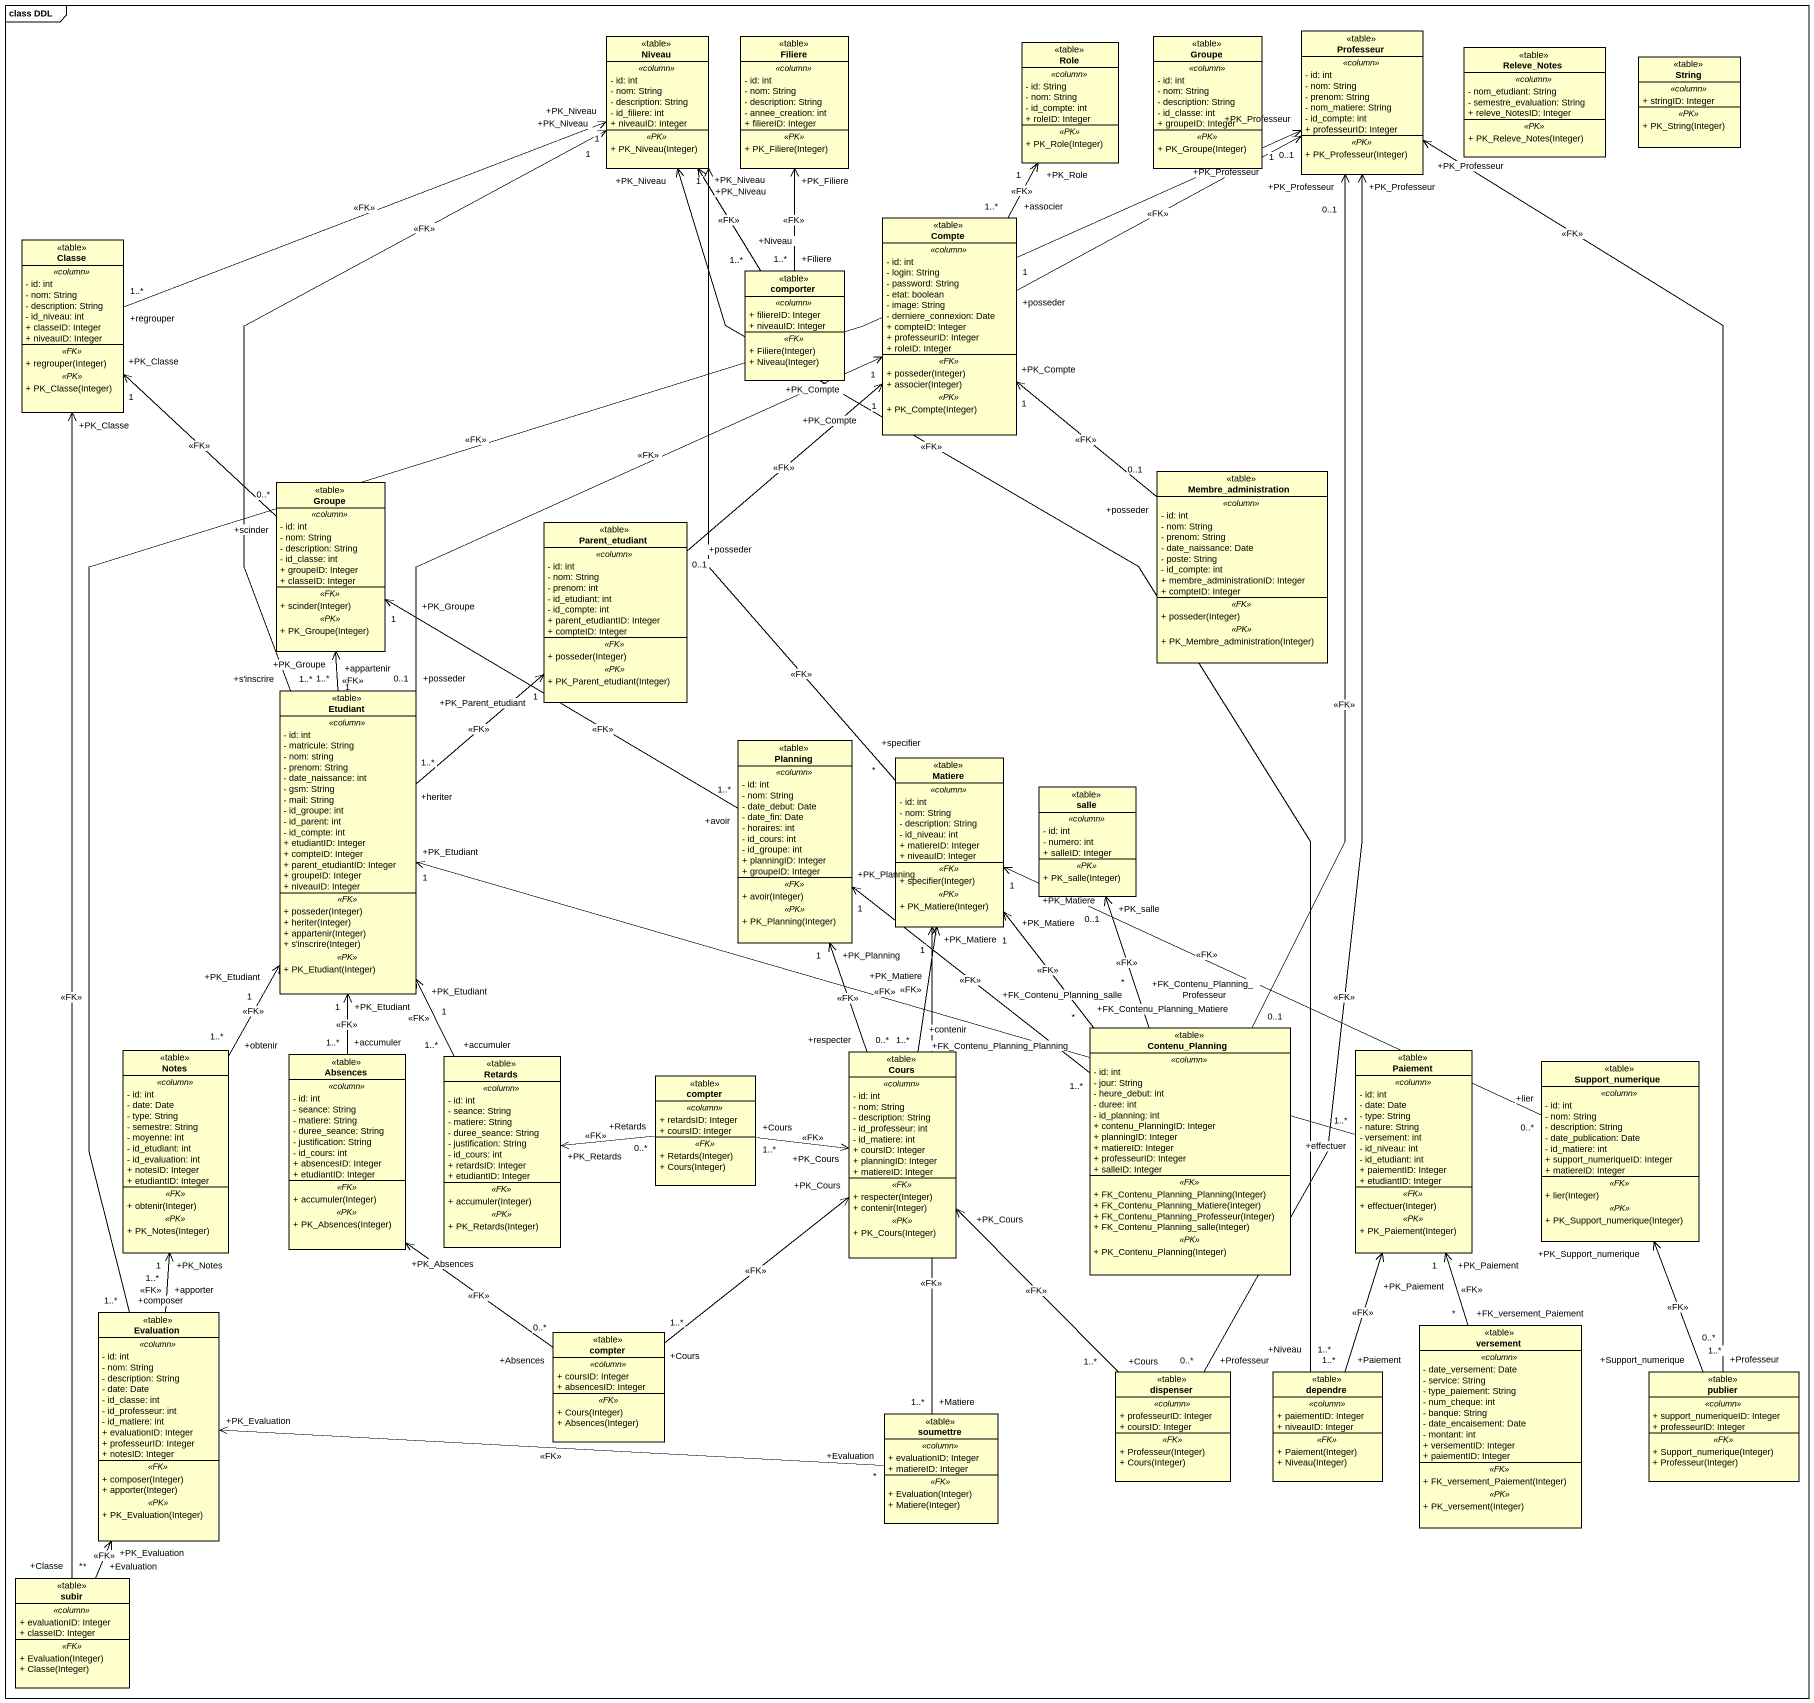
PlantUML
@startuml
mainframe class DDL
hide circle
hide empty members
skinparam classAttributeIconSize 0
class Niveau <<table>> {
  .. <<column>> ..
  - id: int
  - nom: String
  - description: String
  - id_filiere: int
  + niveauID: Integer
  .. <<PK>> ..
  + PK_Niveau(Integer)
}
class Filiere <<table>> {
  .. <<column>> ..
  - id: int
  - nom: String
  - description: String
  - annee_creation: int
  + filiereID: Integer
  .. <<PK>> ..
  + PK_Filiere(Integer)
}
class Role <<table>> {
  .. <<column>> ..
  - id: String
  - nom: String
  - id_compte: int
  + roleID: Integer
  .. <<PK>> ..
  + PK_Role(Integer)
}
class Groupe <<table>> {
  .. <<column>> ..
  - id: int
  - nom: String
  - description: String
  - id_classe: int
  + groupeID: Integer
  .. <<PK>> ..
  + PK_Groupe(Integer)
}
class Professeur <<table>> {
  .. <<column>> ..
  - id: int
  - nom: String
  - prenom: String
  - nom_matiere: String
  - id_compte: int
  + professeurID: Integer
  .. <<PK>> ..
  + PK_Professeur(Integer)
}
class Releve_Notes <<table>> {
  .. <<column>> ..
  - nom_etudiant: String
  - semestre_evaluation: String
  + releve_NotesID: Integer
  .. <<PK>> ..
  + PK_Releve_Notes(Integer)
}
class String <<table>> {
  .. <<column>> ..
  + stringID: Integer
  .. <<PK>> ..
  + PK_String(Integer)
}
class Classe <<table>> {
  .. <<column>> ..
  - id: int
  - nom: String
  - description: String
  - id_niveau: int
  + classeID: Integer
  + niveauID: Integer
  .. <<FK>> ..
  + regrouper(Integer)
  .. <<PK>> ..
  + PK_Classe(Integer)
}
class Compte <<table>> {
  .. <<column>> ..
  - id: int
  - login: String
  - password: String
  - etat: boolean
  - image: String
  - derniere_connexion: Date
  + compteID: Integer
  + professeurID: Integer
  + roleID: Integer
  .. <<FK>> ..
  + posseder(Integer)
  + associer(Integer)
  .. <<PK>> ..
  + PK_Compte(Integer)
}
class comporter <<table>> {
  .. <<column>> ..
  + filiereID: Integer
  + niveauID: Integer
  .. <<FK>> ..
  + Filiere(Integer)
  + Niveau(Integer)
}
class "Groupe" as Groupe_2 <<table>> {
  .. <<column>> ..
  - id: int
  - nom: String
  - description: String
  - id_classe: int
  + groupeID: Integer
  + classeID: Integer
  .. <<FK>> ..
  + scinder(Integer)
  .. <<PK>> ..
  + PK_Groupe(Integer)
}
class Membre_administration <<table>> {
  .. <<column>> ..
  - id: int
  - nom: String
  - prenom: String
  - date_naissance: Date
  - poste: String
  - id_compte: int
  + membre_administrationID: Integer
  + compteID: Integer
  .. <<FK>> ..
  + posseder(Integer)
  .. <<PK>> ..
  + PK_Membre_administration(Integer)
}
class Parent_etudiant <<table>> {
  .. <<column>> ..
  - id: int
  - nom: String
  - prenom: int
  - id_etudiant: int
  - id_compte: int
  + parent_etudiantID: Integer
  + compteID: Integer
  .. <<FK>> ..
  + posseder(Integer)
  .. <<PK>> ..
  + PK_Parent_etudiant(Integer)
}
class Etudiant <<table>> {
  .. <<column>> ..
  - id: int
  - matricule: String
  - nom: string
  - prenom: String
  - date_naissance: int
  - gsm: String
  - mail: String
  - id_groupe: int
  - id_parent: int
  - id_compte: int
  + etudiantID: Integer
  + compteID: Integer
  + parent_etudiantID: Integer
  + groupeID: Integer
  + niveauID: Integer
  .. <<FK>> ..
  + posseder(Integer)
  + heriter(Integer)
  + appartenir(Integer)
  + s'inscrire(Integer)
  .. <<PK>> ..
  + PK_Etudiant(Integer)
}
class Planning <<table>> {
  .. <<column>> ..
  - id: int
  - nom: String
  - date_debut: Date
  - date_fin: Date
  - horaires: int
  - id_cours: int
  - id_groupe: int
  + planningID: Integer
  + groupeID: Integer
  .. <<FK>> ..
  + avoir(Integer)
  .. <<PK>> ..
  + PK_Planning(Integer)
}
class Matiere <<table>> {
  .. <<column>> ..
  - id: int
  - nom: String
  - description: String
  - id_niveau: int
  + matiereID: Integer
  + niveauID: Integer
  .. <<FK>> ..
  + specifier(Integer)
  .. <<PK>> ..
  + PK_Matiere(Integer)
}
class salle <<table>> {
  .. <<column>> ..
  - id: int
  - numero: int
  + salleID: Integer
  .. <<PK>> ..
  + PK_salle(Integer)
}
class Notes <<table>> {
  .. <<column>> ..
  - id: int
  - date: Date
  - type: String
  - semestre: String
  - moyenne: int
  - id_etudiant: int
  - id_evaluation: int
  + notesID: Integer
  + etudiantID: Integer
  .. <<FK>> ..
  + obtenir(Integer)
  .. <<PK>> ..
  + PK_Notes(Integer)
}
class Absences <<table>> {
  .. <<column>> ..
  - id: int
  - seance: String
  - matiere: String
  - duree_seance: String
  - justification: String
  - id_cours: int
  + absencesID: Integer
  + etudiantID: Integer
  .. <<FK>> ..
  + accumuler(Integer)
  .. <<PK>> ..
  + PK_Absences(Integer)
}
class Retards <<table>> {
  .. <<column>> ..
  - id: int
  - seance: String
  - matiere: String
  - duree_seance: String
  - justification: String
  - id_cours: int
  + retardsID: Integer
  + etudiantID: Integer
  .. <<FK>> ..
  + accumuler(Integer)
  .. <<PK>> ..
  + PK_Retards(Integer)
}
class Cours <<table>> {
  .. <<column>> ..
  - id: int
  - nom: String
  - description: String
  - id_professeur: int
  - id_matiere: int
  + coursID: Integer
  + planningID: Integer
  + matiereID: Integer
  .. <<FK>> ..
  + respecter(Integer)
  + contenir(Integer)
  .. <<PK>> ..
  + PK_Cours(Integer)
}
class Contenu_Planning <<table>> {
  .. <<column>> ..
  - id: int
  - jour: String
  - heure_debut: int
  - duree: int
  - id_planning: int
  + contenu_PlanningID: Integer
  + planningID: Integer
  + matiereID: Integer
  + professeurID: Integer
  + salleID: Integer
  .. <<FK>> ..
  + FK_Contenu_Planning_Planning(Integer)
  + FK_Contenu_Planning_Matiere(Integer)
  + FK_Contenu_Planning_Professeur(Integer)
  + FK_Contenu_Planning_salle(Integer)
  .. <<PK>> ..
  + PK_Contenu_Planning(Integer)
}
class Paiement <<table>> {
  .. <<column>> ..
  - id: int
  - date: Date
  - type: String
  - nature: String
  - versement: int
  - id_niveau: int
  - id_etudiant: int
  + paiementID: Integer
  + etudiantID: Integer
  .. <<FK>> ..
  + effectuer(Integer)
  .. <<PK>> ..
  + PK_Paiement(Integer)
}
class Support_numerique <<table>> {
  .. <<column>> ..
  - id: int
  - nom: String
  - description: String
  - date_publication: Date
  - id_matiere: int
  + support_numeriqueID: Integer
  + matiereID: Integer
  .. <<FK>> ..
  + lier(Integer)
  .. <<PK>> ..
  + PK_Support_numerique(Integer)
}
class compter <<table>> {
  .. <<column>> ..
  + retardsID: Integer
  + coursID: Integer
  .. <<FK>> ..
  + Retards(Integer)
  + Cours(Integer)
}
class Evaluation <<table>> {
  .. <<column>> ..
  - id: int
  - nom: String
  - description: String
  - date: Date
  - id_classe: int
  - id_professeur: int
  - id_matiere: int
  + evaluationID: Integer
  + professeurID: Integer
  + notesID: Integer
  .. <<FK>> ..
  + composer(Integer)
  + apporter(Integer)
  .. <<PK>> ..
  + PK_Evaluation(Integer)
}
class "compter" as compter_2 <<table>> {
  .. <<column>> ..
  + coursID: Integer
  + absencesID: Integer
  .. <<FK>> ..
  + Cours(Integer)
  + Absences(Integer)
}
class versement <<table>> {
  .. <<column>> ..
  - date_versement: Date
  - service: String
  - type_paiement: String
  - num_cheque: int
  - banque: String
  - date_encaisement: Date
  - montant: int
  + versementID: Integer
  + paiementID: Integer
  .. <<FK>> ..
  + FK_versement_Paiement(Integer)
  .. <<PK>> ..
  + PK_versement(Integer)
}
class dispenser <<table>> {
  .. <<column>> ..
  + professeurID: Integer
  + coursID: Integer
  .. <<FK>> ..
  + Professeur(Integer)
  + Cours(Integer)
}
class dependre <<table>> {
  .. <<column>> ..
  + paiementID: Integer
  + niveauID: Integer
  .. <<FK>> ..
  + Paiement(Integer)
  + Niveau(Integer)
}
class publier <<table>> {
  .. <<column>> ..
  + support_numeriqueID: Integer
  + professeurID: Integer
  .. <<FK>> ..
  + Support_numerique(Integer)
  + Professeur(Integer)
}
class soumettre <<table>> {
  .. <<column>> ..
  + evaluationID: Integer
  + matiereID: Integer
  .. <<FK>> ..
  + Evaluation(Integer)
  + Matiere(Integer)
}
class subir <<table>> {
  .. <<column>> ..
  + evaluationID: Integer
  + classeID: Integer
  .. <<FK>> ..
  + Evaluation(Integer)
  + Classe(Integer)
}
Classe "+regrouper\n1..*" -right-> "+PK_Niveau\n1" Niveau : <<FK>>
Compte "+associer\n1..*" -up-> "+PK_Role\n1" Role : <<FK>>
Compte "+posseder\n1" -right-> "+PK_Professeur\n0..1" Professeur : <<FK>>
comporter "+Niveau\n1..*" -up-> "+PK_Niveau" Niveau : <<FK>>
comporter "+Filiere\n1..*" -up-> "+PK_Filiere" Filiere : <<FK>>
Groupe_2 "+scinder\n0..*" -up-> "+PK_Classe\n1" Classe : <<FK>>
Membre_administration "+posseder\n0..1" -up-> "+PK_Compte\n1" Compte : <<FK>>
Parent_etudiant "+posseder\n0..1" -up-> "+PK_Compte\n1" Compte : <<FK>>
Etudiant "+s'inscrire\n1..*" -up-> "+PK_Niveau\n1" Niveau : <<FK>>
Etudiant "+posseder\n0..1" -up-> "+PK_Compte\n1" Compte : <<FK>>
Etudiant "+appartenir\n1..*" -up-> "+PK_Groupe\n1" Groupe_2 : <<FK>>
Etudiant "+heriter\n1..*" -up-> "+PK_Parent_etudiant\n1" Parent_etudiant : <<FK>>
Planning "+avoir\n1..*" -left-> "+PK_Groupe\n1" Groupe_2 : <<FK>>
Matiere "+specifier\n*" -up-> "+PK_Niveau\n1" Niveau : <<FK>>
Notes "+obtenir\n1..*" -up-> "+PK_Etudiant\n1" Etudiant : <<FK>>
Absences "+accumuler\n1..*" -up-> "+PK_Etudiant\n1" Etudiant : <<FK>>
Retards "+accumuler\n1..*" -up-> "+PK_Etudiant\n1" Etudiant : <<FK>>
Cours "+respecter\n0..*" -up-> "+PK_Planning\n1" Planning : <<FK>>
Cours "+contenir\n1..*" -up-> "+PK_Matiere\n1" Matiere : <<FK>>
Contenu_Planning "+FK_Contenu_Planning_Professeur\n0..1" -up-> "+PK_Professeur\n0..1" Professeur : <<FK>>
Contenu_Planning "+FK_Contenu_Planning_Planning\n1..*" -up-> "+PK_Planning\n1" Planning : <<FK>>
Contenu_Planning "+FK_Contenu_Planning_Matiere\n*" -up-> "+PK_Matiere\n1" Matiere : <<FK>>
Contenu_Planning "+FK_Contenu_Planning_salle\n*" -up-> "+PK_salle\n0..1" salle : <<FK>>
Paiement "+effectuer\n1..*" -left-> "+PK_Etudiant\n1" Etudiant : <<FK>>
Support_numerique "+lier\n0..*" -left-> "+PK_Matiere\n1" Matiere : <<FK>>
compter "+Retards\n0..*" -left-> "+PK_Retards" Retards : <<FK>>
compter "+Cours\n1..*" -right-> "+PK_Cours" Cours : <<FK>>
Evaluation "+composer\n1..*" -up-> "+PK_Professeur\n1" Professeur : <<FK>>
Evaluation "+apporter\n1..*" -up-> "+PK_Notes\n1" Notes : <<FK>>
compter_2 "+Absences\n0..*" -up-> "+PK_Absences" Absences : <<FK>>
compter_2 "+Cours\n1..*" -up-> "+PK_Cours" Cours : <<FK>>
versement "+FK_versement_Paiement\n*" -up-> "+PK_Paiement\n1" Paiement : <<FK>>
dispenser "+Professeur\n0..*" -up-> "+PK_Professeur" Professeur : <<FK>>
dispenser "+Cours\n1..*" -up-> "+PK_Cours" Cours : <<FK>>
dependre "+Niveau\n1..*" -up-> "+PK_Niveau" Niveau : <<FK>>
dependre "+Paiement\n1..*" -up-> "+PK_Paiement" Paiement : <<FK>>
publier "+Professeur\n0..*" -up-> "+PK_Professeur" Professeur : <<FK>>
publier "+Support_numerique\n1..*" -up-> "+PK_Support_numerique" Support_numerique : <<FK>>
soumettre "+Matiere\n1..*" -up-> "+PK_Matiere" Matiere : <<FK>>
soumettre "+Evaluation\n*" -left-> "+PK_Evaluation" Evaluation : <<FK>>
subir "+Classe\n*" -up-> "+PK_Classe" Classe : <<FK>>
subir "+Evaluation\n*" -up-> "+PK_Evaluation" Evaluation : <<FK>>
@enduml
